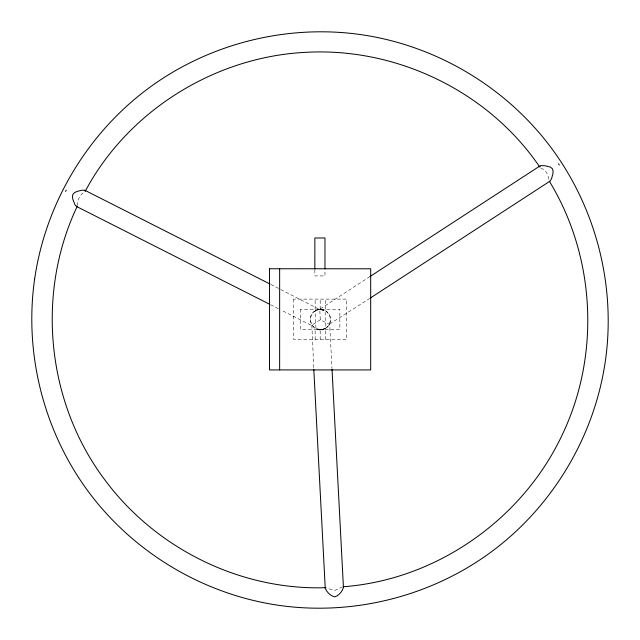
<?xml version="1.0" encoding="UTF-8"?>
<svg xmlns="http://www.w3.org/2000/svg" width="640" height="640" viewBox="0 0 640 640"><rect width="100%" height="100%" fill="white"/><g stroke="black" fill="none" stroke-linecap="round" stroke-linejoin="round"><path stroke-width="0.48" stroke-dasharray="3.2 2.4" d="M314.848 269.936L314.848 275.928L324.968 275.928L324.968 269.936M315.136 339.576L315.136 329.464M315.136 309.232L315.136 299.12M320.184 339.576L320.192 329.464M320.192 309.232L320.192 299.12M325.248 339.584L325.248 329.464M325.256 309.232L325.256 299.12M77.456 205.6C77.28 199.744 79.784 194.792 84.84 191.664M319.968 309.448C302.432 311.056 311.784 337.152 325.984 328.056L325.048 310.528L319.936 309.48M319.4 309.552C312.464 310.888 324.568 307.888 327.272 312.376C332.16 316.672 331.088 325.4 325.368 328.416M329.544 324.12L369.072 298.856M311.848 325.232L313.8 369.288M369.992 276.536L319.76 309.224L320.296 319.744L329.688 324.48L331.984 368.312M320.296 319.744L311.504 325.456L281.232 310.128M321.048 329.648L315.944 328.592L315.008 311.072L317.368 309.936A10.112 10.112 0 0 1 330.424 321.624A10.112 10.112 0 0 1 313.768 327.056A10.112 10.112 0 0 1 317.392 309.92M325.952 328.072L321.584 329.576M315.936 310.632L315.008 311.072M342.568 586.824L334.456 590.584L326.432 587.856M321.016 329.68L323.64 329.168M320.512 309.52L325.048 310.528M320.472 329.608L315.944 328.592M540.88 168.08C545.744 169.92 548.488 174.384 548.544 179.448M270.824 284.448L319.784 309.608M270.552 304.712L280.344 309.672M293.728 299.112L293.728 339.576L346.648 339.584L346.656 299.12L293.728 299.112M300.52 309.232L300.52 329.464L339.856 329.464L339.864 309.24L300.52 309.232"/><path stroke-width="0.96" d="M279.632 369.92L279.648 268.768M314.848 268.936L314.856 237.992L324.976 237.992L324.968 268.936M539.64 166.536L541.048 165.616L545.152 165.752L550.52 167.128L552.368 168.728L553.104 171.064L552.888 173.824L551.584 178.648L550.08 181.088L369.912 298.312M332.032 369.312L343.44 587.472C342.176 591.568 338.952 595.52 334.848 596.888C330.608 595.968 326.992 592.368 325.256 588.44L313.8 369.288M66.248 190.112L65.584 191.4M77.184 206.448C35.52 294.048 46.768 403.336 105.392 480.616C156.064 548.568 240.184 590.28 325.08 587.712M85.152 191.376C127.96 110.848 214.768 56.856 305.68 52.328C396.552 47.128 488.632 91.56 539.784 167.056M369.992 276.536L539.952 165.96M77.04 206.392L75.616 205.648L74.704 204.16L72.912 199.504L72.4 196.776L72.88 194.376L74.552 192.584L77.104 191.416L82.008 190.184L84.896 190.296L269.936 283.992M343.512 586.728C437.112 579.696 523.52 518.592 562.816 433.552C600.432 353.936 595.216 256.344 549.32 181.192M76.44 206.424L269.656 304.264M84.896 190.296L85.248 190.84M559.296 164.992L558.496 163.776M269.536 268.76L269.52 369.92L370.672 369.936L370.688 268.784L269.536 268.76M34.648 278.944C23.904 353.792 43.904 432.184 89.2 492.736C134.528 553.272 204.096 594.56 278.944 605.352C353.792 616.096 432.184 596.096 492.744 550.808C553.272 505.48 594.56 435.904 605.352 361.056C616.096 286.208 596.096 207.816 550.8 147.264C505.472 86.728 435.904 45.44 361.056 34.648C286.208 23.904 207.816 43.904 147.256 89.192C86.728 134.52 45.44 204.096 34.648 278.944"/></g></svg>
